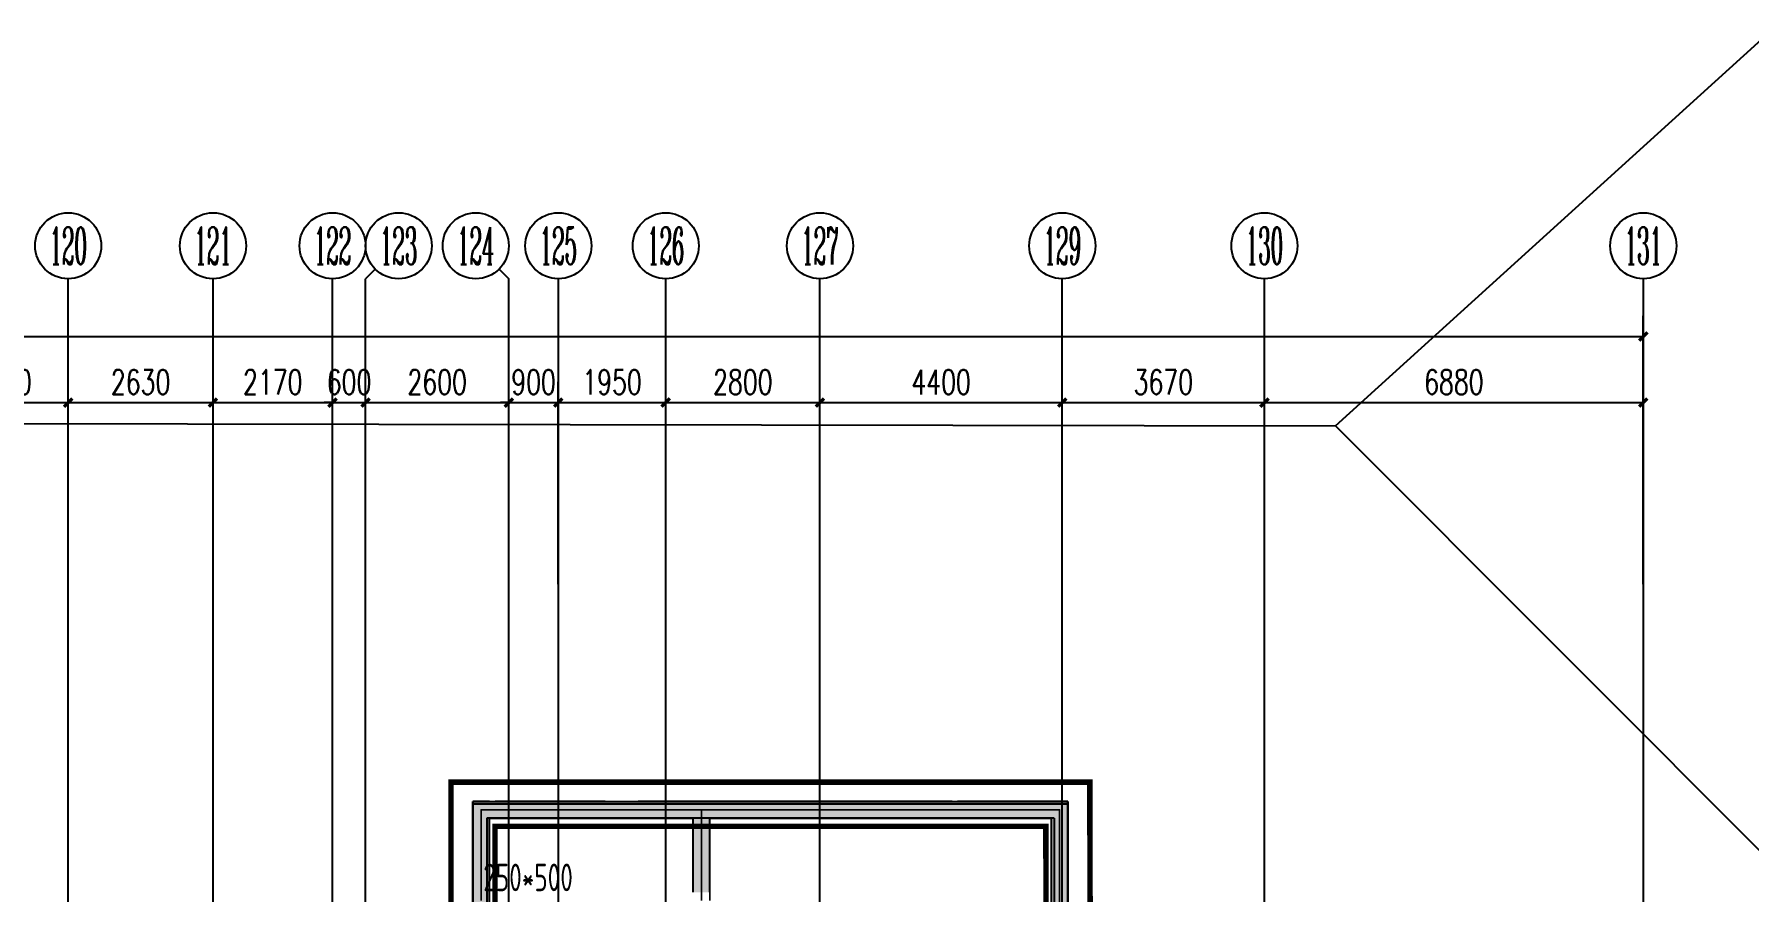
# Model space of a CAD drawing. Extents: x 369444 to 684549, y -549309 to 575337.
# Drawn here: x 585009 to 616137, y 471567 to 487148 of the extents above; entities that cross this region are included whole.
import ezdxf
from ezdxf.enums import TextEntityAlignment as Align

# ---------------------------------------------------------------- set-up
doc = ezdxf.new("R2010")
doc.units = 0
doc.header["$LTSCALE"] = 1000
doc.header["$MEASUREMENT"] = 0
doc.linetypes.add('DASH', pattern=[0.35, 0.25, -0.1])
for name, color, linetype, lineweight, true_color in [('-1-0-1', 7, 'Continuous', 0, 0xc0c0c0), ('-1-1-2', 7, 'Continuous', 0, 0xc0c0c0), ('-2-0-1', 1, 'Continuous', 0, 0xff0000), ('-2-1-2', 9, 'Continuous', 0, 0x808080), ('1-6-1', 7, 'Continuous', 0, 0x55ff55), ('1-6-2', 7, 'Continuous', 0, 0x55ff55), ('12-6-5', 4, 'Continuous', 0, 0x00ffff)]:
    doc.layers.add(name, color=color, linetype=linetype, lineweight=lineweight, true_color=true_color)
for name, color, linetype in [('AXIS', 3, 'Continuous'), ('AXIS_TEXT', 7, 'Continuous'), ('DOTE', 1, 'Continuous'), ('HS-A-轮廓线-地下室', 3, 'DASH'), ('PUB_HATCH', 8, 'Continuous'), ('WALL', 9, 'Continuous'), ('二期轮廓线', 8, 'DASH'), ('防火分区线', 7, 'Continuous')]:
    doc.layers.add(name, color=color, linetype=linetype)
doc.layers.add('不要动图层', color=140, linetype='Continuous', plot=False)
doc.styles.add('_TCH_AXIS', font='COMPLEX', dxfattribs={"bigfont": 'GBCBIG'})
doc.styles.add('_TCH_DIM_T3', font='SIMPLEX', dxfattribs={"width": 0.705882, "bigfont": 'GBCBIG'})
doc.styles.add('COMPLEX', font='COMPLEX')
doc.styles.add('yjkcad', font='yjkeng.shx', dxfattribs={"width": 0.7, "height": 250, "bigfont": 'yjkchn.shx'})
doc.dimstyles.new('_TCH_ARCH&&150', dxfattribs={"dimtxt": 446.25, "dimasz": 150, "dimexe": 375, "dimexo": 450, "dimgap": 150, "dimtad": 1, "dimdec": 0, "dimzin": 0, "dimdsep": 46, "dimtxsty": '_TCH_DIM_T3', "dimblk": 'ARCHTICK', "dimcen": 0.09, "dimclrt": 7, "dimazin": 2, "dimtfac": 1, "dimtdec": 0, "dimtix": 1, "dimtmove": 2, "dimatfit": 3, "dimfxl": 0, "dimtolj": 1, "dimtzin": 0, "dimarcsym": 0})

# ---------------------------------------------------------------- blocks, each defined once
blk = doc.blocks.new('_ArchTick')
at = {"color": 0, "linetype": 'ByBlock', "const_width": 0.4}
blk.add_lwpolyline([(-0.5, -0.5), (0.5, 0.5)], dxfattribs=at)
blk = doc.blocks.new('*D1204')
at = {"layer": 'AXIS', "color": 0, "lineweight": -2, "transparency": 16777216}
for p, q in [((583224, 477155), (583224, 480830)), ((585624, 477155), (585624, 480830)), ((583224, 480455), (585624, 480455))]:
    blk.add_line(p, q, dxfattribs=at)
at = {"layer": 'Defpoints', "color": 0, "transparency": 16777216}
for p in [(585624, 480455), (583224, 476705), (585624, 476705)]:
    blk.add_point(p, dxfattribs=at)
at = {"layer": 'AXIS', "color": 0, "lineweight": -2, "transparency": 16777216, "xscale": 150, "yscale": 150, "zscale": 150, "rotation": 180}
blk.add_blockref('_ArchTick', (583224, 480455), dxfattribs=at)
at = {"layer": 'AXIS', "color": 0, "lineweight": -2, "transparency": 16777216, "xscale": 150, "yscale": 150, "zscale": 150}
blk.add_blockref('_ArchTick', (585624, 480455), dxfattribs=at)
at = {"layer": 'AXIS', "color": 7, "lineweight": -2, "transparency": 16777216, "insert": (584424, 480828), "char_height": 446.2, "attachment_point": 5, "style": '_TCH_DIM_T3'}
blk.add_mtext('\\A1;2400', dxfattribs=at)
blk = doc.blocks.new('*D1205')
at = {"layer": 'AXIS', "color": 0, "lineweight": -2, "transparency": 16777216}
for p, q in [((585624, 477155), (585624, 480830)), ((588254, 477155), (588254, 480830)), ((585624, 480455), (588254, 480455))]:
    blk.add_line(p, q, dxfattribs=at)
at = {"layer": 'Defpoints', "color": 0, "transparency": 16777216}
for p in [(588254, 480455), (585624, 476705), (588254, 476705)]:
    blk.add_point(p, dxfattribs=at)
at = {"layer": 'AXIS', "color": 0, "lineweight": -2, "transparency": 16777216, "xscale": 150, "yscale": 150, "zscale": 150, "rotation": 180}
blk.add_blockref('_ArchTick', (585624, 480455), dxfattribs=at)
at = {"layer": 'AXIS', "color": 0, "lineweight": -2, "transparency": 16777216, "xscale": 150, "yscale": 150, "zscale": 150}
blk.add_blockref('_ArchTick', (588254, 480455), dxfattribs=at)
at = {"layer": 'AXIS', "color": 7, "lineweight": -2, "transparency": 16777216, "insert": (586939, 480828), "char_height": 446.2, "attachment_point": 5, "style": '_TCH_DIM_T3'}
blk.add_mtext('\\A1;2630', dxfattribs=at)
blk = doc.blocks.new('*D1206')
at = {"layer": 'AXIS', "color": 0, "lineweight": -2, "transparency": 16777216}
for p, q in [((588254, 477155), (588254, 480830)), ((590424, 477155), (590424, 480830)), ((588254, 480455), (590424, 480455))]:
    blk.add_line(p, q, dxfattribs=at)
at = {"layer": 'Defpoints', "color": 0, "transparency": 16777216}
for p in [(590424, 480455), (588254, 476705), (590424, 476705)]:
    blk.add_point(p, dxfattribs=at)
at = {"layer": 'AXIS', "color": 0, "lineweight": -2, "transparency": 16777216, "xscale": 150, "yscale": 150, "zscale": 150, "rotation": 180}
blk.add_blockref('_ArchTick', (588254, 480455), dxfattribs=at)
at = {"layer": 'AXIS', "color": 0, "lineweight": -2, "transparency": 16777216, "xscale": 150, "yscale": 150, "zscale": 150}
blk.add_blockref('_ArchTick', (590424, 480455), dxfattribs=at)
at = {"layer": 'AXIS', "color": 7, "lineweight": -2, "transparency": 16777216, "insert": (589339, 480828), "char_height": 446.2, "attachment_point": 5, "style": '_TCH_DIM_T3'}
blk.add_mtext('\\A1;2170', dxfattribs=at)
blk = doc.blocks.new('*D1207')
at = {"layer": 'AXIS', "color": 0, "lineweight": -2, "transparency": 16777216}
for p, q in [((590424, 477155), (590424, 480830)), ((591024, 477155), (591024, 480830)), ((590424, 480455), (590274, 480455)), ((590424, 480455), (591024, 480455)), ((591024, 480455), (591174, 480455))]:
    blk.add_line(p, q, dxfattribs=at)
at = {"layer": 'Defpoints', "color": 0, "transparency": 16777216}
for p in [(591024, 480455), (590424, 476705), (591024, 476705)]:
    blk.add_point(p, dxfattribs=at)
at = {"layer": 'AXIS', "color": 0, "lineweight": -2, "transparency": 16777216, "xscale": 150, "yscale": 150, "zscale": 150}
blk.add_blockref('_ArchTick', (590424, 480455), dxfattribs=at)
at = {"layer": 'AXIS', "color": 0, "lineweight": -2, "transparency": 16777216, "xscale": 150, "yscale": 150, "zscale": 150, "rotation": 180}
blk.add_blockref('_ArchTick', (591024, 480455), dxfattribs=at)
at = {"layer": 'AXIS', "color": 7, "lineweight": -2, "transparency": 16777216, "insert": (590724, 480828), "char_height": 446.2, "attachment_point": 5, "style": '_TCH_DIM_T3'}
blk.add_mtext('\\A1;600', dxfattribs=at)
blk = doc.blocks.new('*D1208')
at = {"layer": 'AXIS', "color": 0, "lineweight": -2, "transparency": 16777216}
for p, q in [((591024, 477155), (591024, 480830)), ((593624, 477155), (593624, 480830)), ((591024, 480455), (593624, 480455))]:
    blk.add_line(p, q, dxfattribs=at)
at = {"layer": 'Defpoints', "color": 0, "transparency": 16777216}
for p in [(593624, 480455), (591024, 476705), (593624, 476705)]:
    blk.add_point(p, dxfattribs=at)
at = {"layer": 'AXIS', "color": 0, "lineweight": -2, "transparency": 16777216, "xscale": 150, "yscale": 150, "zscale": 150, "rotation": 180}
blk.add_blockref('_ArchTick', (591024, 480455), dxfattribs=at)
at = {"layer": 'AXIS', "color": 0, "lineweight": -2, "transparency": 16777216, "xscale": 150, "yscale": 150, "zscale": 150}
blk.add_blockref('_ArchTick', (593624, 480455), dxfattribs=at)
at = {"layer": 'AXIS', "color": 7, "lineweight": -2, "transparency": 16777216, "insert": (592324, 480828), "char_height": 446.2, "attachment_point": 5, "style": '_TCH_DIM_T3'}
blk.add_mtext('\\A1;2600', dxfattribs=at)
blk = doc.blocks.new('*D1209')
at = {"layer": 'AXIS', "color": 0, "lineweight": -2, "transparency": 16777216}
for p, q in [((593624, 477155), (593624, 480830)), ((594524, 477155), (594524, 480830)), ((593624, 480455), (593474, 480455)), ((593624, 480455), (594524, 480455)), ((594524, 480455), (594674, 480455))]:
    blk.add_line(p, q, dxfattribs=at)
at = {"layer": 'Defpoints', "color": 0, "transparency": 16777216}
for p in [(594524, 480455), (593624, 476705), (594524, 476705)]:
    blk.add_point(p, dxfattribs=at)
at = {"layer": 'AXIS', "color": 0, "lineweight": -2, "transparency": 16777216, "xscale": 150, "yscale": 150, "zscale": 150}
blk.add_blockref('_ArchTick', (593624, 480455), dxfattribs=at)
at = {"layer": 'AXIS', "color": 0, "lineweight": -2, "transparency": 16777216, "xscale": 150, "yscale": 150, "zscale": 150, "rotation": 180}
blk.add_blockref('_ArchTick', (594524, 480455), dxfattribs=at)
at = {"layer": 'AXIS', "color": 7, "lineweight": -2, "transparency": 16777216, "insert": (594074, 480828), "char_height": 446.2, "attachment_point": 5, "style": '_TCH_DIM_T3'}
blk.add_mtext('\\A1;900', dxfattribs=at)
blk = doc.blocks.new('*D1210')
at = {"layer": 'AXIS', "color": 0, "lineweight": -2, "transparency": 16777216}
for p, q in [((594524, 477155), (594524, 480830)), ((596474, 477155), (596474, 480830)), ((594524, 480455), (596474, 480455))]:
    blk.add_line(p, q, dxfattribs=at)
at = {"layer": 'Defpoints', "color": 0, "transparency": 16777216}
for p in [(596474, 480455), (594524, 476705), (596474, 476705)]:
    blk.add_point(p, dxfattribs=at)
at = {"layer": 'AXIS', "color": 0, "lineweight": -2, "transparency": 16777216, "xscale": 150, "yscale": 150, "zscale": 150, "rotation": 180}
blk.add_blockref('_ArchTick', (594524, 480455), dxfattribs=at)
at = {"layer": 'AXIS', "color": 0, "lineweight": -2, "transparency": 16777216, "xscale": 150, "yscale": 150, "zscale": 150}
blk.add_blockref('_ArchTick', (596474, 480455), dxfattribs=at)
at = {"layer": 'AXIS', "color": 7, "lineweight": -2, "transparency": 16777216, "insert": (595499, 480828), "char_height": 446.2, "attachment_point": 5, "style": '_TCH_DIM_T3'}
blk.add_mtext('\\A1;1950', dxfattribs=at)
blk = doc.blocks.new('*D1211')
at = {"layer": 'AXIS', "color": 0, "lineweight": -2, "transparency": 16777216}
for p, q in [((596474, 477155), (596474, 480830)), ((599274, 477155), (599274, 480830)), ((596474, 480455), (599274, 480455))]:
    blk.add_line(p, q, dxfattribs=at)
at = {"layer": 'Defpoints', "color": 0, "transparency": 16777216}
for p in [(599274, 480455), (596474, 476705), (599274, 476705)]:
    blk.add_point(p, dxfattribs=at)
at = {"layer": 'AXIS', "color": 0, "lineweight": -2, "transparency": 16777216, "xscale": 150, "yscale": 150, "zscale": 150, "rotation": 180}
blk.add_blockref('_ArchTick', (596474, 480455), dxfattribs=at)
at = {"layer": 'AXIS', "color": 0, "lineweight": -2, "transparency": 16777216, "xscale": 150, "yscale": 150, "zscale": 150}
blk.add_blockref('_ArchTick', (599274, 480455), dxfattribs=at)
at = {"layer": 'AXIS', "color": 7, "lineweight": -2, "transparency": 16777216, "insert": (597874, 480828), "char_height": 446.2, "attachment_point": 5, "style": '_TCH_DIM_T3'}
blk.add_mtext('\\A1;2800', dxfattribs=at)
blk = doc.blocks.new('*D1212')
at = {"layer": 'AXIS', "color": 0, "lineweight": -2, "transparency": 16777216}
for p, q in [((599274, 477155), (599274, 480830)), ((603674, 477155), (603674, 480830)), ((599274, 480455), (603674, 480455))]:
    blk.add_line(p, q, dxfattribs=at)
at = {"layer": 'Defpoints', "color": 0, "transparency": 16777216}
for p in [(603674, 480455), (599274, 476705), (603674, 476705)]:
    blk.add_point(p, dxfattribs=at)
at = {"layer": 'AXIS', "color": 0, "lineweight": -2, "transparency": 16777216, "xscale": 150, "yscale": 150, "zscale": 150, "rotation": 180}
blk.add_blockref('_ArchTick', (599274, 480455), dxfattribs=at)
at = {"layer": 'AXIS', "color": 0, "lineweight": -2, "transparency": 16777216, "xscale": 150, "yscale": 150, "zscale": 150}
blk.add_blockref('_ArchTick', (603674, 480455), dxfattribs=at)
at = {"layer": 'AXIS', "color": 7, "lineweight": -2, "transparency": 16777216, "insert": (601474, 480828), "char_height": 446.2, "attachment_point": 5, "style": '_TCH_DIM_T3'}
blk.add_mtext('\\A1;4400', dxfattribs=at)
blk = doc.blocks.new('*D1213')
at = {"layer": 'AXIS', "color": 0, "lineweight": -2, "transparency": 16777216}
for p, q in [((603674, 477155), (603674, 480830)), ((607344, 477155), (607344, 480830)), ((603674, 480455), (607344, 480455))]:
    blk.add_line(p, q, dxfattribs=at)
at = {"layer": 'Defpoints', "color": 0, "transparency": 16777216}
for p in [(607344, 480455), (603674, 476705), (607344, 476705)]:
    blk.add_point(p, dxfattribs=at)
at = {"layer": 'AXIS', "color": 0, "lineweight": -2, "transparency": 16777216, "xscale": 150, "yscale": 150, "zscale": 150, "rotation": 180}
blk.add_blockref('_ArchTick', (603674, 480455), dxfattribs=at)
at = {"layer": 'AXIS', "color": 0, "lineweight": -2, "transparency": 16777216, "xscale": 150, "yscale": 150, "zscale": 150}
blk.add_blockref('_ArchTick', (607344, 480455), dxfattribs=at)
at = {"layer": 'AXIS', "color": 7, "lineweight": -2, "transparency": 16777216, "insert": (605509, 480828), "char_height": 446.2, "attachment_point": 5, "style": '_TCH_DIM_T3'}
blk.add_mtext('\\A1;3670', dxfattribs=at)
blk = doc.blocks.new('*D1214')
at = {"layer": 'AXIS', "color": 0, "lineweight": -2, "transparency": 16777216}
for p, q in [((607344, 477155), (607344, 480830)), ((614224, 477155), (614224, 480830)), ((607344, 480455), (614224, 480455))]:
    blk.add_line(p, q, dxfattribs=at)
at = {"layer": 'Defpoints', "color": 0, "transparency": 16777216}
for p in [(614224, 480455), (607344, 476705), (614224, 476705)]:
    blk.add_point(p, dxfattribs=at)
at = {"layer": 'AXIS', "color": 0, "lineweight": -2, "transparency": 16777216, "xscale": 150, "yscale": 150, "zscale": 150, "rotation": 180}
blk.add_blockref('_ArchTick', (607344, 480455), dxfattribs=at)
at = {"layer": 'AXIS', "color": 0, "lineweight": -2, "transparency": 16777216, "xscale": 150, "yscale": 150, "zscale": 150}
blk.add_blockref('_ArchTick', (614224, 480455), dxfattribs=at)
at = {"layer": 'AXIS', "color": 7, "lineweight": -2, "transparency": 16777216, "insert": (610784, 480828), "char_height": 446.2, "attachment_point": 5, "style": '_TCH_DIM_T3'}
blk.add_mtext('\\A1;6880', dxfattribs=at)
blk = doc.blocks.new('*D1302')
at = {"layer": 'AXIS', "color": 0, "lineweight": -2, "transparency": 16777216}
for p, q in [((380524, 477155), (380524, 482030)), ((614224, 477155), (614224, 482030)), ((380524, 481655), (614224, 481655))]:
    blk.add_line(p, q, dxfattribs=at)
at = {"layer": 'Defpoints', "color": 0, "transparency": 16777216}
for p in [(614224, 481655), (380524, 476705), (614224, 476705)]:
    blk.add_point(p, dxfattribs=at)
at = {"layer": 'AXIS', "color": 0, "lineweight": -2, "transparency": 16777216, "xscale": 150, "yscale": 150, "zscale": 150, "rotation": 180}
blk.add_blockref('_ArchTick', (380524, 481655), dxfattribs=at)
at = {"layer": 'AXIS', "color": 0, "lineweight": -2, "transparency": 16777216, "xscale": 150, "yscale": 150, "zscale": 150}
blk.add_blockref('_ArchTick', (614224, 481655), dxfattribs=at)
at = {"layer": 'AXIS', "color": 7, "lineweight": -2, "transparency": 16777216, "insert": (497374, 482028), "char_height": 446.2, "attachment_point": 5, "style": '_TCH_DIM_T3'}
blk.add_mtext('\\A1;233700', dxfattribs=at)
blk = doc.blocks.new('_AXISO')
blk.add_circle((0, 0), 0.5)
at = {"layer": 'AXIS_TEXT', "style": 'COMPLEX', "width": 1.041667}
blk.add_attdef('A', text='', height=0.56, dxfattribs=at).set_placement((-0.25, -0.28), (0.25, -0.28), align=Align.FIT)

msp = doc.modelspace()

# ---------------------------------------------------------------- hatches: boundary and pattern name
at = {"layer": 'PUB_HATCH', "linetype": 'ByBlock'}
for points in [[(603524.5, 472907), (603774.5, 473157), (592974.5, 473157), (593224.5, 472907)], [(593224.5, 472907), (592974.5, 473157), (592974.5, 470757), (593224.5, 470507)], [(603524.5, 464356.7), (603774.5, 464356.7), (603774.5, 473157), (603524.5, 472907)]]:
    msp.add_hatch(color=256, dxfattribs=at).paths.add_polyline_path(points)
at = {"layer": 'PUB_HATCH'}
for points in [[(593274.6, 470757), (593274.6, 472907), (592974.6, 473207), (592974.6, 470757)], [(592974.6, 473207), (593274.6, 472907), (596974.6, 472907), (597124.6, 472967), (597124.6, 473207)], [(597124.6, 472967), (597274.6, 472907), (603474.6, 472907), (603774.6, 473207), (597124.6, 473207)], [(603774.6, 473207), (603474.6, 472907), (603474.6, 461997), (603534.6, 461872), (603774.6, 461872)], [(597274.6, 471557), (597274.6, 472907), (597124.6, 472967), (596974.6, 472907), (596974.6, 471557)]]:
    msp.add_hatch(color=256, dxfattribs=at).paths.add_polyline_path(points)

# ---------------------------------------------------------------- linework, layer by layer
at = {"layer": '-1-0-1', "color": 0}
for p in [(593124.3, 473057.2, -3600), (597124.2, 473057.2, -3600), (603624.3, 473057.2, -3600)]:
    msp.add_point(p, dxfattribs=at)
at = {"layer": '-1-1-2', "color": 0}
for p, q in [((593124.3, 473057.2, -3600), (593124.3, 473057.2)), ((597124.2, 473057.2, -3600), (597124.2, 473057.2)), ((603624.3, 473057.2, -3600), (603624.3, 473057.2))]:
    msp.add_line(p, q, dxfattribs=at)
at = {"layer": '-2-0-1', "color": 0}
for p, q in [((593124.3, 471407.2, -3600), (593124.3, 473057.2, -3600)), ((593124.3, 473057.2, -3600), (597124.2, 473057.2, -3600)), ((597124.2, 471407.2, -3600), (597124.2, 473057.2, -3600)), ((597124.2, 473057.2, -3600), (603624.3, 473057.2, -3600)), ((603624.3, 463982.2, -3600), (603624.3, 473057.2, -3600))]:
    msp.add_line(p, q, dxfattribs=at)
at = {"layer": '-2-1-2', "color": 0}
for p, q in [((593124.3, 471407.2), (593124.3, 473057.2)), ((593124.3, 473057.2), (597124.2, 473057.2)), ((597124.2, 471407.2), (597124.2, 473057.2)), ((597124.2, 473057.2), (603624.3, 473057.2)), ((603624.3, 463982.2), (603624.3, 473057.2))]:
    msp.add_line(p, q, dxfattribs=at)
at = {"layer": '1-6-1', "color": 0}
for p, q in [((592974.3, 473207.2, -3600), (592974.3, 471407.2, -3600)), ((592974.3, 473207.2), (592974.3, 473207.2, -3600)), ((592974.3, 471407.2), (592974.3, 473207.2)), ((592974.3, 473207.2, -3600), (592974.3, 473207.2)), ((597124.2, 473207.2, -3600), (592974.3, 473207.2, -3600)), ((592974.3, 473207.2), (597124.2, 473207.2)), ((597124.2, 473207.2), (597124.2, 473207.2, -3600)), ((597124.2, 473207.2, -3600), (597124.2, 473207.2)), ((603774.3, 473207.2, -3600), (597124.2, 473207.2, -3600)), ((597124.2, 473207.2), (603774.3, 473207.2)), ((603774.3, 473207.2), (603774.3, 463982.2)), ((603774.3, 473207.2, -3600), (603774.3, 473207.2)), ((603774.3, 463982.2, -3600), (603774.3, 473207.2, -3600)), ((603774.3, 473207.2), (603774.3, 473207.2, -3600)), ((593274.3, 472907.2), (593274.3, 471407.2)), ((593274.3, 472907.2, -3600), (593274.3, 472907.2)), ((593274.3, 471407.2, -3600), (593274.3, 472907.2, -3600)), ((593274.3, 472907.2), (593274.3, 472907.2, -3600)), ((596974.2, 472907.2), (593274.3, 472907.2)), ((593274.3, 472907.2, -3600), (596974.2, 472907.2, -3600)), ((596974.2, 472907.2, -3600), (596974.2, 472907.2)), ((596974.2, 472907.2, -3600), (596974.2, 471557.2, -3600)), ((596974.2, 472907.2), (596974.2, 472907.2, -3600)), ((596974.2, 471557.2), (596974.2, 472907.2)), ((597274.2, 472907.2), (597274.2, 472907.2, -3600)), ((603474.3, 472907.2), (597274.2, 472907.2)), ((597274.2, 472907.2, -3600), (603474.3, 472907.2, -3600)), ((597274.2, 472907.2), (597274.2, 471407.2)), ((597274.2, 472907.2, -3600), (597274.2, 472907.2)), ((597274.2, 471407.2, -3600), (597274.2, 472907.2, -3600)), ((603474.3, 472907.2, -3600), (603474.3, 463982.2, -3600)), ((603474.3, 472907.2), (603474.3, 472907.2, -3600)), ((603474.3, 463982.2), (603474.3, 472907.2)), ((603474.3, 472907.2, -3600), (603474.3, 472907.2))]:
    msp.add_line(p, q, dxfattribs=at)
at = {"layer": '1-6-2', "color": 0}
for p, q in [((593124.3, 473057.2), (593124.3, 471407.2)), ((593124.3, 473057.2, -3600), (593124.3, 473057.2)), ((593124.3, 471407.2, -3600), (593124.3, 473057.2, -3600)), ((593124.3, 473057.2), (593124.3, 473057.2, -3600)), ((597124.2, 473057.2), (593124.3, 473057.2)), ((593124.3, 473057.2, -3600), (597124.2, 473057.2, -3600)), ((597124.2, 473057.2, -3600), (597124.2, 473057.2)), ((597124.2, 473057.2), (597124.2, 473057.2, -3600)), ((603624.3, 473057.2), (597124.2, 473057.2)), ((597124.2, 473057.2, -3600), (603624.3, 473057.2, -3600)), ((597124.2, 473057.2), (597124.2, 471407.2)), ((597124.2, 473057.2, -3600), (597124.2, 473057.2)), ((597124.2, 471407.2, -3600), (597124.2, 473057.2, -3600)), ((603624.3, 473057.2), (603624.3, 463982.2)), ((603624.3, 473057.2, -3600), (603624.3, 473057.2)), ((603624.3, 463982.2, -3600), (603624.3, 473057.2, -3600)), ((603624.3, 473057.2, -3600), (603624.3, 473057.2))]:
    msp.add_line(p, q, dxfattribs=at)
at = {"layer": 'AXIS'}
for p, q in [((591200.2, 482880.5), (591024.5, 482704.8)), ((593448.7, 482880.5), (593624.5, 482704.8)), ((585624.5, 476704.8), (585624.5, 482704.8)), ((588254.5, 476704.8), (588254.5, 482704.8)), ((590424.5, 476704.8), (590424.5, 482704.8)), ((591024.5, 476704.8), (591024.5, 482704.8)), ((593624.5, 476704.8), (593624.5, 482704.8)), ((594524.5, 476704.8), (594524.5, 482704.8)), ((596474.5, 476704.8), (596474.5, 482704.8)), ((599274.5, 476704.8), (599274.5, 482704.8)), ((603674.5, 476704.8), (603674.5, 482704.8)), ((607344.5, 476704.8), (607344.5, 482704.8)), ((614224.5, 476704.8), (614224.5, 482704.8))]:
    msp.add_line(p, q, dxfattribs=at)
at = {"layer": 'DOTE', "color": 8}
for p, q in [((585624.5, 261807), (585624.5, 476704.8)), ((588254.5, 261807), (588254.5, 476704.8)), ((590424.5, 59364.2), (590424.5, 476704.8)), ((591024.5, 261807), (591024.5, 476704.8)), ((593624.5, 261807), (593624.5, 476704.8)), ((594524.5, 261807), (594524.5, 476704.8)), ((596474.5, 261807), (596474.5, 476704.8)), ((599274.5, 59364.2), (599274.5, 476704.8)), ((603674.5, 261807), (603674.5, 476704.8)), ((607344.5, 59364.2), (607344.5, 476704.8)), ((614224.5, 59364.2), (614224.5, 476704.8))]:
    msp.add_line(p, q, dxfattribs=at)
at = {"layer": 'HS-A-轮廓线-地下室', "lineweight": -2, "ltscale": 8}
msp.add_lwpolyline([(603774.5, 460257), (603774.5, 473207), (592974.5, 473207), (592974.5, 470757), (537864.5, 470756.9)], dxfattribs=at)
at = {"layer": 'WALL', "linetype": 'ByBlock'}
for p, q in [((603774.5, 473157), (592974.5, 473157)), ((592974.5, 473157), (592974.5, 470757)), ((603774.5, 473157), (603774.5, 464356.7)), ((603524.5, 472907), (593224.5, 472907)), ((593224.5, 472907), (593224.5, 470507)), ((603524.5, 472907), (603524.5, 464356.7))]:
    msp.add_line(p, q, dxfattribs=at)
at = {"layer": 'WALL'}
for p, q in [((592974.6, 470757), (592974.6, 473207)), ((592974.6, 473207), (597124.6, 473207)), ((597124.6, 473207), (603774.6, 473207)), ((603774.6, 473207), (603774.6, 461872)), ((593274.6, 470757), (593274.6, 472907)), ((593274.6, 472907), (596974.6, 472907)), ((596974.6, 471557), (596974.6, 472907)), ((597274.6, 472907), (603474.6, 472907)), ((597274.6, 471557), (597274.6, 472907)), ((603474.6, 472907), (603474.6, 461997))]:
    msp.add_line(p, q, dxfattribs=at)
at = {"layer": '不要动图层', "linetype": 'ByBlock', "lineweight": -2, "ltscale": 6}
msp.add_lwpolyline([(608633.7, 480035.6), (662356, 528798.5), (630599.5, 458002.6)], dxfattribs=at)
at = {"layer": '不要动图层'}
msp.add_lwpolyline([(374141.4, 480401.6), (608632.4, 480035.6), (630599.4, 458002.6), (630103.6, 140971.4), (534606.6, 140971.5), (534606.6, 44667.5), (383961.4, 44901.6), (384134.4, 155731.6), (384114.4, 173450.6), (374190.4, 173466.6), (373839.4, 234426.6), (373748.4, 250410.6), (374011.4, 393904.6)], close=True, dxfattribs=at)
at = {"layer": '二期轮廓线', "ltscale": 6}
msp.add_lwpolyline([(599724.6, 398907), (599724.6, 433307), (599574.6, 433307), (599574.7, 442606.9), (605524.6, 442606.9), (605524.6, 442606.9), (605524.6, 460257), (603774.6, 460256.9), (603774.6, 460257), (603774.6, 473207), (592974.6, 473207), (592974.6, 470757), (537864.7, 470756.9)], dxfattribs=at)
at = {"layer": '防火分区线', "color": 3, "linetype": 'DASH', "ltscale": 8, "const_width": 100}
for points in [[(537464.5, 471156.9), (592574.5, 471156.9), (592574.5, 473557), (604173.4, 473557), (604205.1, 461473), (600549.6, 461463.4), (600549.6, 458422.4), (598124.5, 458422.4), (598124.5, 453695.6), (593524.5, 453695.6), (593524.5, 455406.9), (590674.5, 455406.9), (590674.5, 454706.9), (577524.1, 454706.9)], [(538264.5, 470356.9), (593374.5, 470356.9), (593374.5, 472757), (603375.5, 472757), (603403, 462270.9), (599749.6, 462261.3), (599749.6, 459222.4), (597324.5, 459222.3), (597324.5, 454495.6), (594324.5, 454495.6), (594324.5, 456206.9), (589874.5, 456206.9), (589874.5, 455506.9), (578325, 455506.9)]]:
    msp.add_lwpolyline(points, dxfattribs=at)

# ---------------------------------------------------------------- block references
at = {"layer": 'AXIS', "lineweight": -2}
ref = msp.add_blockref('_AXISO', (585624.5, 483304.8), dxfattribs=dict(at, xscale=1200, yscale=1200, zscale=1200))
ref.add_attrib('A', '120', dxfattribs={"layer": 'AXIS_TEXT', "lineweight": -2, "ltscale": 6, "height": 678.82, "style": '_TCH_AXIS', "width": 0.428571}).set_placement((585285.1, 482965.4), (585963.9, 482965.4), align=Align.FIT)
ref = msp.add_blockref('_AXISO', (588254.5, 483304.8), dxfattribs=dict(at, xscale=1200, yscale=1200, zscale=1200))
ref.add_attrib('A', '121', dxfattribs={"layer": 'AXIS_TEXT', "lineweight": -2, "ltscale": 6, "height": 678.82, "style": '_TCH_AXIS', "width": 0.477273}).set_placement((587915.1, 482965.4), (588593.9, 482965.4), align=Align.FIT)
ref = msp.add_blockref('_AXISO', (590424.5, 483304.8), dxfattribs=dict(at, xscale=1200, yscale=1200, zscale=1200))
ref.add_attrib('A', '122', dxfattribs={"layer": 'AXIS_TEXT', "lineweight": -2, "ltscale": 6, "height": 678.82, "style": '_TCH_AXIS', "width": 0.428571}).set_placement((590085.1, 482965.4), (590763.9, 482965.4), align=Align.FIT)
ref = msp.add_blockref('_AXISO', (591624.5, 483304.8), dxfattribs=dict(at, xscale=1200, yscale=1200, zscale=1200))
ref.add_attrib('A', '123', dxfattribs={"layer": 'AXIS_TEXT', "lineweight": -2, "ltscale": 6, "height": 678.82, "style": '_TCH_AXIS', "width": 0.428571}).set_placement((591285.1, 482965.4), (591963.9, 482965.4), align=Align.FIT)
ref = msp.add_blockref('_AXISO', (593024.5, 483304.8), dxfattribs=dict(at, xscale=1200, yscale=1200, zscale=1200))
ref.add_attrib('A', '124', dxfattribs={"layer": 'AXIS_TEXT', "lineweight": -2, "ltscale": 6, "height": 678.82, "style": '_TCH_AXIS', "width": 0.411765}).set_placement((592685.1, 482965.4), (593363.9, 482965.4), align=Align.FIT)
ref = msp.add_blockref('_AXISO', (594524.5, 483304.8), dxfattribs=dict(at, xscale=1200, yscale=1200, zscale=1200))
ref.add_attrib('A', '125', dxfattribs={"layer": 'AXIS_TEXT', "lineweight": -2, "ltscale": 6, "height": 678.82, "style": '_TCH_AXIS', "width": 0.428571}).set_placement((594185.1, 482965.4), (594863.9, 482965.4), align=Align.FIT)
ref = msp.add_blockref('_AXISO', (596474.5, 483304.8), dxfattribs=dict(at, xscale=1200, yscale=1200, zscale=1200))
ref.add_attrib('A', '126', dxfattribs={"layer": 'AXIS_TEXT', "lineweight": -2, "ltscale": 6, "height": 678.82, "style": '_TCH_AXIS', "width": 0.428571}).set_placement((596135.1, 482965.4), (596813.9, 482965.4), align=Align.FIT)
ref = msp.add_blockref('_AXISO', (599274.5, 483304.8), dxfattribs=dict(at, xscale=1200, yscale=1200, zscale=1200))
ref.add_attrib('A', '127', dxfattribs={"layer": 'AXIS_TEXT', "lineweight": -2, "ltscale": 6, "height": 678.82, "style": '_TCH_AXIS', "width": 0.428571}).set_placement((598935.1, 482965.4), (599613.9, 482965.4), align=Align.FIT)
ref = msp.add_blockref('_AXISO', (603674.5, 483304.8), dxfattribs=dict(at, xscale=1200, yscale=1200, zscale=1200))
ref.add_attrib('A', '129', dxfattribs={"layer": 'AXIS_TEXT', "lineweight": -2, "ltscale": 6, "height": 678.82, "style": '_TCH_AXIS', "width": 0.428571}).set_placement((603335.1, 482965.4), (604013.9, 482965.4), align=Align.FIT)
ref = msp.add_blockref('_AXISO', (607344.5, 483304.8), dxfattribs=dict(at, xscale=1200, yscale=1200, zscale=1200))
ref.add_attrib('A', '130', dxfattribs={"layer": 'AXIS_TEXT', "lineweight": -2, "ltscale": 6, "height": 678.82, "style": '_TCH_AXIS', "width": 0.4375}).set_placement((607005.1, 482965.4), (607683.9, 482965.4), align=Align.FIT)
ref = msp.add_blockref('_AXISO', (614224.5, 483304.8), dxfattribs=dict(at, xscale=1200, yscale=1200, zscale=1200))
ref.add_attrib('A', '131', dxfattribs={"layer": 'AXIS_TEXT', "lineweight": -2, "ltscale": 6, "height": 678.82, "style": '_TCH_AXIS', "width": 0.488372}).set_placement((613885.1, 482965.4), (614563.9, 482965.4), align=Align.FIT)

# ---------------------------------------------------------------- texts
at = {"layer": '12-6-5', "color": 0, "insert": (593974.3, 471577.2), "char_height": 500, "attachment_point": 8, "style": 'yjkcad'}
msp.add_mtext('250*500', dxfattribs=at)

# ---------------------------------------------------------------- dimensions: what is measured, and where the dimension line sits
at = {"layer": 'AXIS', "lineweight": -2}
for p1, p2, distance, text, picture, middle in [((380524.5, 476704.8), (614224.5, 476704.8), 4950, '233700', '*D1302', (497374.5, 482027.9)), ((583224.5, 476704.8), (585624.5, 476704.8), 3750, '2400', '*D1204', (584424.5, 480827.9)), ((585624.5, 476704.8), (588254.5, 476704.8), 3750, '2630', '*D1205', (586939.5, 480827.9)), ((588254.5, 476704.8), (590424.5, 476704.8), 3750, '2170', '*D1206', (589339.5, 480827.9)), ((590424.5, 476704.8), (591024.5, 476704.8), 3750, '600', '*D1207', (590724.5, 480827.9)), ((591024.5, 476704.8), (593624.5, 476704.8), 3750, '2600', '*D1208', (592324.5, 480827.9)), ((593624.5, 476704.8), (594524.5, 476704.8), 3750, '900', '*D1209', (594074.5, 480827.9)), ((594524.5, 476704.8), (596474.5, 476704.8), 3750, '1950', '*D1210', (595499.5, 480827.9)), ((596474.5, 476704.8), (599274.5, 476704.8), 3750, '2800', '*D1211', (597874.5, 480827.9)), ((599274.5, 476704.8), (603674.5, 476704.8), 3750, '4400', '*D1212', (601474.5, 480827.9)), ((603674.5, 476704.8), (607344.5, 476704.8), 3750, '3670', '*D1213', (605509.5, 480827.9)), ((607344.5, 476704.8), (614224.5, 476704.8), 3750, '6880', '*D1214', (610784.5, 480827.9))]:
    dim = msp.add_aligned_dim(p1=p1, p2=p2, distance=distance, text=text, dimstyle='_TCH_ARCH&&150', dxfattribs=at)
    dim.commit()
    dim.dimension.update_dxf_attribs({"geometry": picture, "text_midpoint": middle})

doc.saveas('drawing.dxf')
